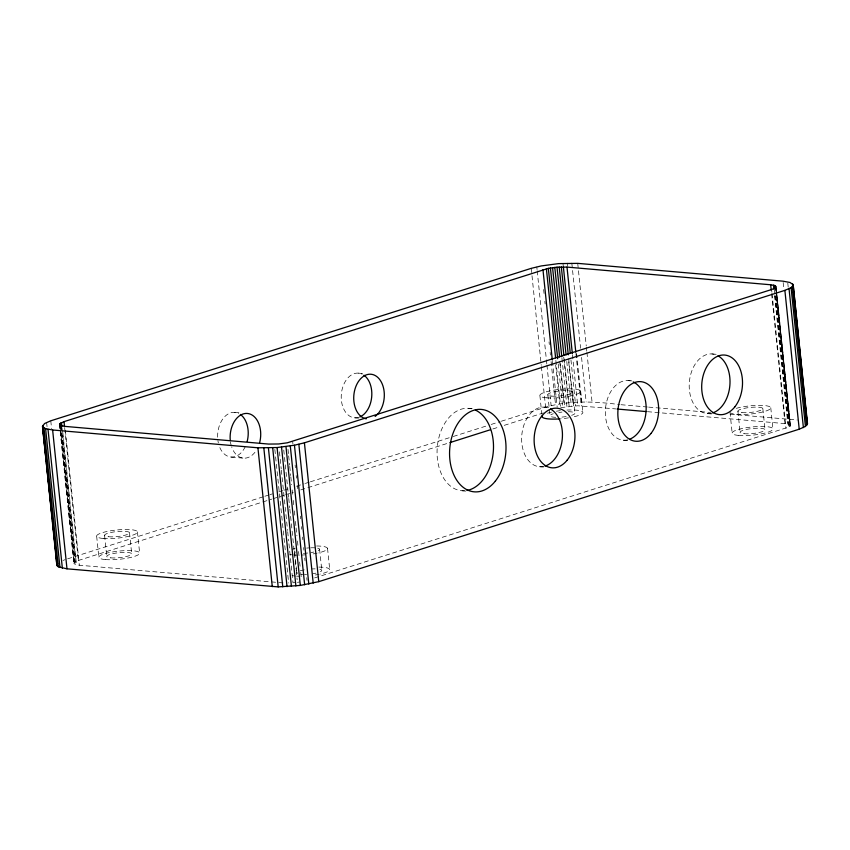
<?xml version="1.0" encoding="UTF-8"?>
<svg xmlns="http://www.w3.org/2000/svg" width="850" height="850" viewBox="0 0 850 850"><rect width="100%" height="100%" fill="white"/><g stroke="black" fill="none" stroke-linecap="round" stroke-linejoin="round"><path stroke-width="0.64" stroke-dasharray="4.25 3.19" d="M282.997 582.909L79.326 565.229L75.427 564.538L73.876 563.391L74.906 561.967L78.37 560.479L261.609 502.339M314.606 577.926L789.438 426.87L790.468 425.446L776.932 294.472M63.038 560.437L65.121 559.64M67.649 558.832L263.627 496.655M264.892 496.251L268.685 495.04M269.949 494.647L272.478 493.839M278.8 491.831L282.593 490.631M283.858 490.227L288.915 488.623M296.501 486.221L304.087 483.809M305.352 483.406L309.145 482.205M310.409 481.801L452.019 436.868M453.284 436.475L486.158 426.041M491.215 424.437L500.066 421.632M501.33 421.228L545.583 407.182C569.649 400.191 595.138 401.402 619.703 404.6M262.873 501.936L271.724 499.131M272.988 498.727L284.357 495.125M285.621 494.721L293.207 492.309M300.783 489.908L448.641 442.988M492.873 428.963L499.194 426.955M504.241 425.351L543.416 412.919M560.734 407.596L577.724 405.779L615.74 408.914M297.426 582.335L299.582 582.016M295.205 582.601L292.984 582.803L288.788 542.204M711.918 353.94L716.922 354.376M628.065 380.545L631.805 380.874M621.021 404.717L647.339 407.001M648.656 407.108L710.515 412.484M730.256 414.194L797.374 420.017M707.285 413.578L712.289 414.014M647.477 411.676L785.018 423.608L788.917 424.299L790.468 425.446M544.351 407.108L549.355 407.543M468.488 408.297L472.228 408.616M623.433 440.194L628.426 440.619M539.729 466.746L543.469 467.075M462.081 490.769L465.832 491.098M358.275 373.118L364.522 373.671M354.769 417.839L358.519 418.168M234.685 412.335L240.933 412.888M231.179 457.056L243.674 458.161M787.791 283.156L788.194 287.087M783.158 282.498L783.838 289.043M776.071 287.066L776.475 290.998M776.613 292.304L790.415 425.903M776.029 287.502L790.234 425.021M775.721 287.544L776.124 291.476M776.263 292.783L790.064 426.381M775.646 288.426L775.912 291.04M776.05 292.358L789.714 424.639M775.901 295.896L789.438 426.87M775.657 295.949L788.917 424.299M774.191 288.533L788.534 427.369M774.594 295.662L787.854 424.012M771.63 289.521L771.896 292.134M772.034 293.452L785.974 428.358M771.619 293.941L785.018 423.608M770.769 407.734L772.947 428.836M762.832 408.584L765.021 429.686M737.917 411.262L740.095 432.363M729.991 412.112L732.169 433.213M577.724 263.362L586.245 345.876M586.383 347.193L586.787 351.124M586.925 352.431L592.067 402.199M571.816 263.107L580.614 348.245M581.559 357.414L586.16 401.944M580.678 391.234L582.856 412.346M567.237 263.16L567.503 265.774M576.576 353.526L581.581 401.986M575.939 353.536L581.347 405.928M562.966 263.319L563.231 265.944M572.443 354.694L577.724 405.779M570.956 359.954L575.694 405.801M572.751 392.084L574.929 413.196M568.682 358.732L573.559 405.875M568.714 361.856L572.911 402.454M566.759 361.494L571.359 406.024M564.262 359.082L569.139 406.236M563.72 357.032L568.459 402.879M561.914 358.041L566.929 406.502M560.299 363.598L564.761 406.821M559.704 361.494L564.028 403.41M558.216 363.97L562.689 407.192M555.857 360.442L560.596 406.289M555.645 364.756L559.704 404.047M552.447 361.356L557.186 407.203M543.628 289.521L544.043 293.452M544.85 301.314L545.126 303.928M549.047 341.913L549.323 344.537M550.131 352.389L550.396 355.013M551.076 361.558L555.549 404.781M536.796 266.868L537.062 269.482M537.2 270.799L546.263 358.551M546.401 359.858L546.805 363.789M546.943 365.096L551.14 405.705M547.825 394.761L550.014 415.862M531.239 268.345L541.248 365.266M541.386 366.584L545.583 407.182M539.899 395.611L541.811 414.078M327.537 548.378L329.715 569.479M319.6 549.227L321.789 570.329M292.676 441.49L292.953 444.114M295.12 465.067L295.386 467.691M296.193 475.543L296.469 478.168M297.277 486.019L297.553 488.644M300.39 516.152L300.666 518.766M301.474 526.628L301.75 529.242M302.558 537.104L302.834 539.729M303.641 547.581L303.918 550.205M304.725 558.057L304.991 560.681M306.754 577.713L307.031 580.327M287.991 449.363L288.533 454.601M288.671 455.908L289.616 465.078M289.754 466.384L290.7 475.554M290.828 476.861L291.646 484.723M292.188 489.961L292.729 495.199M293.271 500.438L293.813 505.676M294.355 510.914L294.897 516.163M295.439 521.401L295.981 526.639M296.108 527.946L296.926 535.808M297.468 541.046L298.01 546.284M298.552 551.523L299.094 556.761M299.625 561.999L300.167 567.237M300.709 572.475L301.251 577.713M294.684 551.905L296.862 573.006M283.751 450.043L288.628 497.197M288.756 498.504L289.701 507.673M289.839 508.98L296.066 569.234M296.204 570.541L297.149 579.711M279.448 451.828L281.212 468.86M281.35 470.167L287.576 530.421M287.704 531.728L288.649 540.898M274.848 449.448L288.66 583.036M137.445 531.877L139.623 552.978M129.519 532.727L131.697 553.839M104.593 535.404L106.771 556.506M96.666 536.254L98.844 557.356M65.386 430.323L79.326 565.229M64.706 428.198L78.37 560.479M62.815 432.533L76.489 564.825M62.008 427.869L75.809 561.468M61.083 425.701L75.427 564.538M60.828 425.744L74.906 561.967M60.286 425.361L74.63 564.198M60.201 426.243L60.477 428.857M60.605 430.174L74.279 562.456M59.585 424.097L74.109 563.805M59.532 424.554L73.876 563.391M50.777 420.803L51.584 428.655M46.612 422.408L47.154 427.646M318.814 567.088A20.506 4.091 -5.9 0 1 320.216 574.058M319.079 574.313A20.506 4.091 -5.9 0 1 315.382 574.993M299.827 576.247A20.506 4.091 -5.9 0 1 296.48 576.141M295.481 576.056A20.506 4.091 -5.9 0 1 292.071 575.577M319.866 569.277A12.538 2.497 -5.9 0 1 320.365 571.742M315.987 573.134A12.538 2.497 -5.9 0 1 313.023 573.697M306.574 574.388A12.538 2.497 -5.9 0 1 304.502 574.462M303.524 574.462A12.538 2.497 -5.9 0 1 300.858 574.356M297.415 573.591A12.538 2.497 -5.9 0 1 297.16 572.326M300.156 570.871A12.538 2.497 -5.9 0 1 305.618 569.638M312.067 568.947A12.538 2.497 -5.9 0 1 315.127 568.873M566.961 410.072A20.506 4.091 -5.9 0 1 582.579 411.836A20.506 4.091 -5.9 0 1 573.367 416.925M568.533 417.849A20.506 4.091 -5.9 0 1 561.149 418.763M547.474 413.228A20.506 4.091 -5.9 0 1 551.576 412.133M556.41 411.209A20.506 4.091 -5.9 0 1 560.331 410.656M568.268 411.729A12.538 2.497 -5.9 0 1 571.636 415.321M566.174 416.564A12.538 2.497 -5.9 0 1 559.725 417.254M555.73 417.308A12.538 2.497 -5.9 0 1 553.308 413.737M558.769 412.494A12.538 2.497 -5.9 0 1 561.977 412.069M736.323 408.34A20.506 4.091 -5.9 0 1 767.136 405.918A20.506 4.091 -5.9 0 1 759.337 412.728A20.506 4.091 -5.9 0 1 730.894 413.079M316.636 545.987A20.506 4.091 -5.9 0 1 318.038 552.957M316.891 553.212A20.506 4.091 -5.9 0 1 313.204 553.892M305.819 554.795A20.506 4.091 -5.9 0 1 298.849 555.146M297.649 555.146A20.506 4.091 -5.9 0 1 294.302 555.029M293.303 554.954A20.506 4.091 -5.9 0 1 289.892 554.476M292.145 549.259A20.506 4.091 -5.9 0 1 295.141 548.431M317.688 548.176A12.538 2.497 -5.9 0 1 316.306 551.363M313.799 552.032A12.538 2.497 -5.9 0 1 310.845 552.596M307.636 553.021A12.538 2.497 -5.9 0 1 301.346 553.361M295.237 552.489A12.538 2.497 -5.9 0 1 294.982 551.214M306.648 548.101A12.538 2.497 -5.9 0 1 309.889 547.846M310.93 547.793A12.538 2.497 -5.9 0 1 315.605 547.878M464.536 490.779A41.363 28.103 -85 0 1 437.623 444.061A41.363 28.103 -85 0 1 475.639 410.189M711.567 413.206A29.909 20.326 -85 0 1 689.329 382.404A29.909 20.326 -85 0 1 716.093 354.875M358.764 417.339A22.429 15.236 -85 0 1 341.317 394.464A22.429 15.236 -85 0 1 362.153 374.149M245.225 446.76A22.429 15.236 -85 0 1 218.886 444.996M218.322 442.861A22.429 15.236 -85 0 1 217.929 440.629M217.632 437.197A22.429 15.236 -85 0 1 238.553 413.366M254.936 452.328A22.429 15.236 -85 0 1 231.806 447.366M231.381 446.101A22.429 15.236 -85 0 1 230.424 441.734M544 466.384A29.909 20.326 -85 0 1 521.762 435.572A29.909 20.326 -85 0 1 548.526 408.043M627.704 439.822A29.909 20.326 -85 0 1 605.466 409.009A29.909 20.326 -85 0 1 632.23 381.48M105.389 559.566A20.506 4.091 -5.9 0 0 139.145 554.104A20.506 4.091 -5.9 0 0 113.177 551.841A20.506 4.091 -5.9 0 0 105.389 559.566M110.776 557.855A12.538 2.497 -5.9 0 0 131.399 554.519A12.538 2.497 -5.9 0 0 115.526 553.138A12.538 2.497 -5.9 0 0 110.776 557.855M738.714 435.423A20.506 4.091 -5.9 0 0 772.459 429.962A20.506 4.091 -5.9 0 0 746.491 427.699A20.506 4.091 -5.9 0 0 738.714 435.423M744.101 433.712A12.538 2.497 -5.9 0 0 764.724 430.376A12.538 2.497 -5.9 0 0 748.85 428.995A12.538 2.497 -5.9 0 0 744.101 433.712M741.912 412.611A12.538 2.497 -5.9 0 0 762.546 409.275A12.538 2.497 -5.9 0 0 746.672 407.894A12.538 2.497 -5.9 0 0 741.912 412.611M546.444 397.821A20.506 4.091 -5.9 0 0 580.189 392.36A20.506 4.091 -5.9 0 0 554.232 390.097A20.506 4.091 -5.9 0 0 546.444 397.821M551.831 396.111A12.538 2.497 -5.9 0 0 572.454 392.774A12.538 2.497 -5.9 0 0 556.58 391.393A12.538 2.497 -5.9 0 0 551.831 396.111M103.211 538.464A20.506 4.091 -5.9 0 0 136.956 532.992A20.506 4.091 -5.9 0 0 110.989 530.74A20.506 4.091 -5.9 0 0 103.211 538.464M108.598 536.754A12.538 2.497 -5.9 0 0 129.221 533.418A12.538 2.497 -5.9 0 0 113.348 532.036A12.538 2.497 -5.9 0 0 108.598 536.754"/><path stroke-width="1.27" d="M42.5 426.381L44.572 423.534L50.777 420.803L531.239 268.345L541.195 265.944L558.567 263.617L577.724 263.362L783.02 281.18L790.043 282.498L793.156 284.782L807.5 423.619L805.428 426.466L799.223 429.197L318.761 581.655L300.316 585.427L278.184 586.893L66.98 568.82L58.352 566.822L56.844 565.218L42.5 426.381L57.311 566.058M56.844 565.218L55.877 553.828M807.383 424.533L793.156 284.782M59.936 423.619L59.532 424.554L60.286 425.361L64.983 426.392L268.653 444.072L278.641 443.976L287.311 442.808L771.63 289.521L775.094 288.033L776.124 286.609L774.573 285.462L770.674 284.771L567.003 267.091L557.016 267.197L548.335 268.356L64.026 421.642L59.936 423.619L60.201 426.243M56.961 564.304L57.651 563.348M42.968 427.221L45.613 428.666L52.626 429.983L257.933 447.801L277.089 447.546L294.451 445.219L304.417 442.818L784.879 290.36L791.084 287.64L793.039 285.696M449.905 442.595L490.344 429.76M617.058 409.031L646.149 411.559M807.032 422.779L807.5 423.619M792.689 283.942L793.231 289.181M793.496 291.805L793.9 295.726M794.314 299.657L794.846 304.895M795.122 307.519L795.664 312.757M796.067 316.689L796.471 320.62M796.886 324.541L797.417 329.779M797.693 332.403L798.235 337.641M798.639 341.572L799.043 345.504M799.457 349.424L799.999 354.673M800.264 357.287L800.806 362.525M801.072 365.149L801.614 370.388M802.028 374.319L802.432 378.239M802.836 382.171L803.378 387.409M803.643 390.033L804.185 395.271M804.461 397.896L805.003 403.134M805.407 407.054L805.949 412.303M806.225 414.917L806.756 420.155M792.349 286.652L806.692 425.489M791.084 287.64L805.428 426.466M789.044 288.756L803.388 427.592M784.879 290.36L799.223 429.197M775.37 285.802L775.646 288.426M774.573 285.462L774.839 288.086M773.511 285.175L773.914 289.106M770.674 284.771L771.216 290.009M567.003 267.091L575.801 352.229M563.38 266.942L572.316 353.388M561.34 266.964L570.276 353.409M559.215 267.049L568.278 354.801M557.016 267.197L566.079 354.949M554.795 267.399L563.858 355.151M552.574 267.665L561.786 356.734M550.418 267.984L559.619 357.053M548.335 268.356L557.674 358.732M546.391 268.759L555.592 357.829M542.969 269.673L552.309 360.049M304.417 442.818L318.761 581.655M298.86 444.295L313.204 583.132M294.451 445.219L308.805 584.056M290.296 445.953L304.651 584.789M285.972 446.59L300.316 585.427M281.541 447.121L295.885 585.958M277.089 447.546L291.433 586.383M272.691 447.844L287.034 586.681M268.419 448.014L282.763 586.84M263.84 448.056L278.184 586.893M257.933 447.801L272.276 586.638M64.026 421.642L64.568 426.881M61.466 422.631L61.869 426.562M60.562 423.13L60.828 425.744M52.626 429.983L66.98 568.82M48.004 429.324L62.347 568.161M45.613 428.666L59.957 567.503M44.009 427.996L58.352 566.822M42.617 425.467L46.272 460.838M46.537 463.452L52.222 518.468M52.498 521.082L55.611 551.204M560.076 418.848A20.506 4.091 -5.9 0 1 542.566 415.597M475.639 410.189A41.363 28.103 -85 0 1 493.159 453.199A41.363 28.103 -85 0 1 467.011 490.471M718.069 355.821A29.909 20.326 -85 0 1 729.821 385.889A29.909 20.326 -85 0 1 712.619 412.919M550.503 408.988A29.909 20.326 -85 0 1 562.254 439.067A29.909 20.326 -85 0 1 545.052 466.087M230.286 440.598A22.429 15.236 -85 0 1 247.18 413.44A22.429 15.236 -85 0 1 259.654 442.574M363.959 375.211A22.429 15.236 -85 0 1 371.663 397.237A22.429 15.236 -85 0 1 359.741 416.989M366.276 418.827A22.429 15.236 -85 0 1 355.64 387.09A22.429 15.236 -85 0 1 380.354 380.439A22.429 15.236 -85 0 1 375.105 416.457M240.369 414.428A22.429 15.236 -85 0 1 247.159 441.469M633.229 381.916A29.909 20.326 -85 0 1 646.085 410.954A29.909 20.326 -85 0 1 629.808 439.152M495.348 481.1A41.363 28.103 -85 0 0 488.123 411.272A41.363 28.103 -85 0 0 449.862 459.478A41.363 28.103 -85 0 0 495.348 481.1M734.804 406.895A29.909 20.326 -85 0 0 729.587 356.394A29.909 20.326 -85 0 0 701.909 391.255A29.909 20.326 -85 0 0 734.804 406.895M567.237 460.062A29.909 20.326 -85 0 0 562.02 409.562A29.909 20.326 -85 0 0 534.342 444.422A29.909 20.326 -85 0 0 567.237 460.062M650.941 433.5A29.909 20.326 -85 0 0 645.724 382.999A29.909 20.326 -85 0 0 618.056 417.86A29.909 20.326 -85 0 0 650.941 433.5"/></g></svg>
